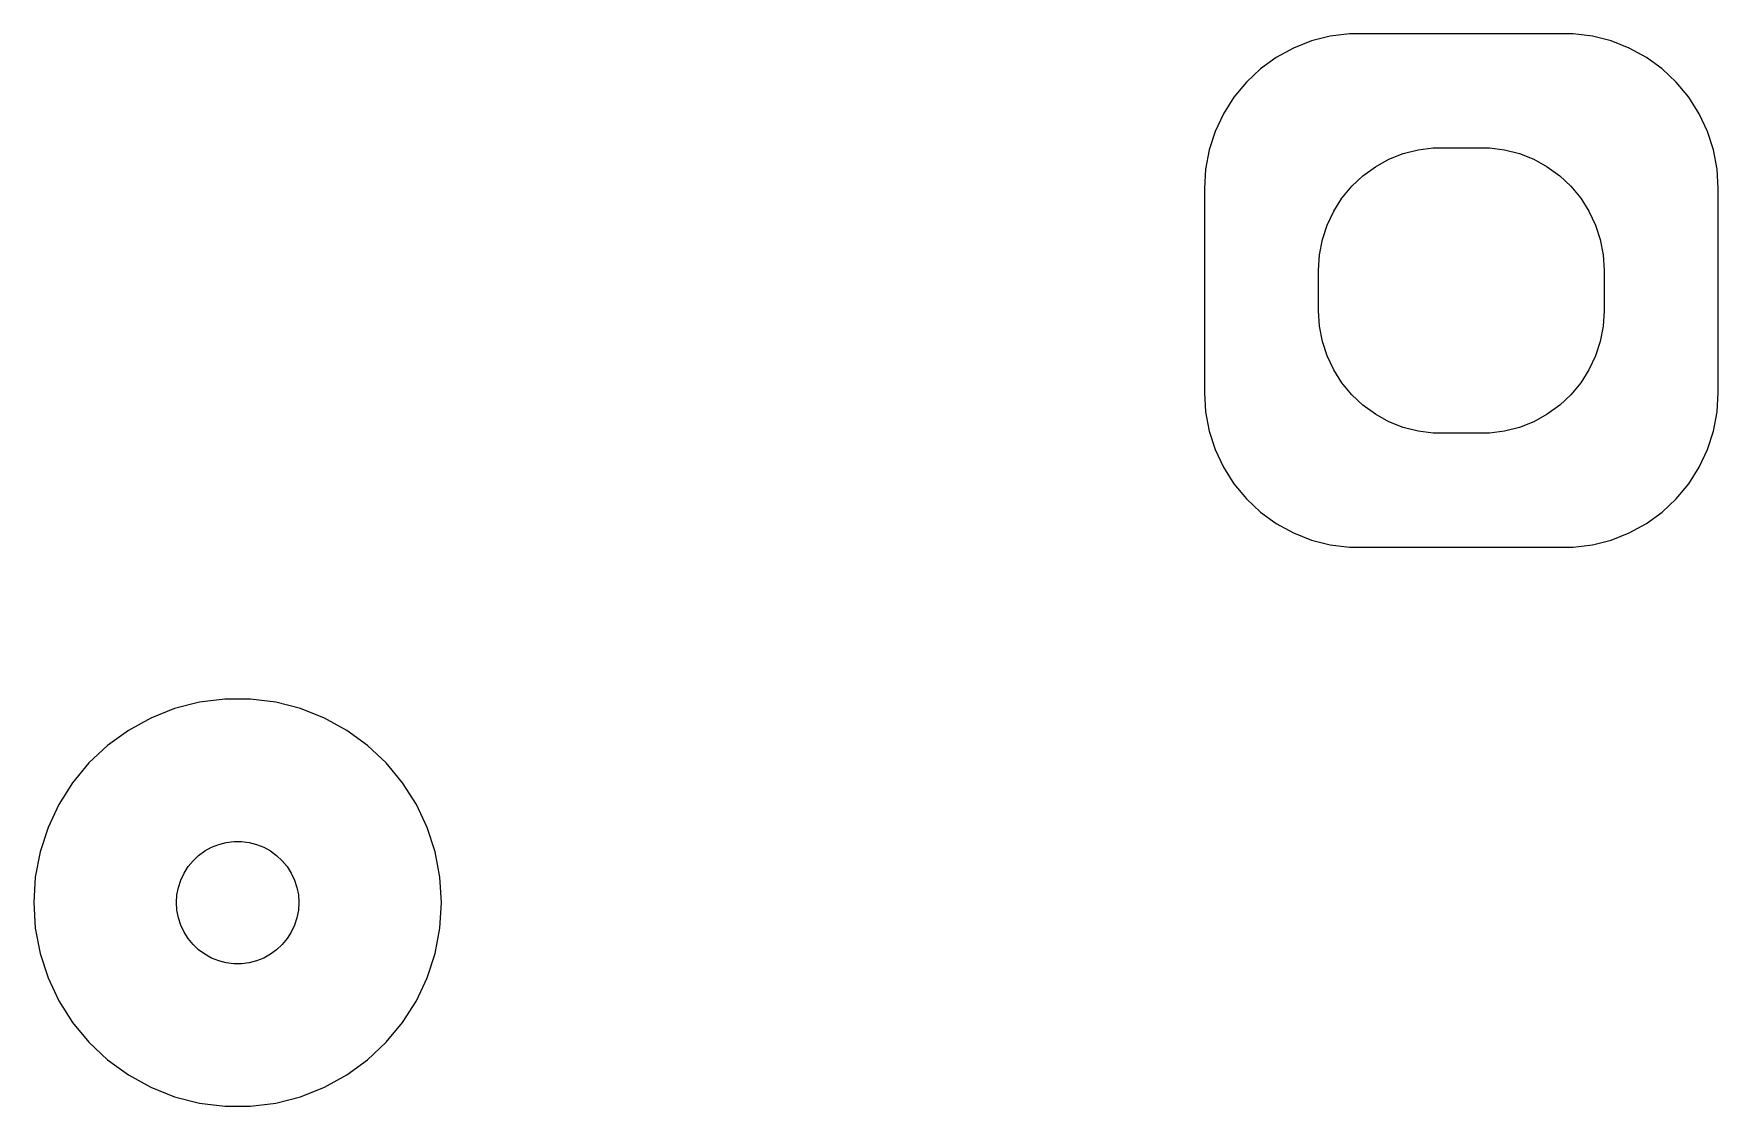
# Model space of a CAD drawing. Header units: metres. Extents: x -20 to 21.3, y -12.5 to 13.8.
import ezdxf

# ---------------------------------------------------------------- set-up
doc = ezdxf.new("R2010")
doc.units = ezdxf.units.M

msp = doc.modelspace()

# ---------------------------------------------------------------- linework, layer by layer
for p, q in [((11.7879, 13.7327), (11.3257, 13.614)), ((12.2614, 13.7925), (11.7879, 13.7327)), ((17.7386, 13.7925), (12.2614, 13.7925)), ((18.212, 13.7327), (17.7386, 13.7925)), ((18.6743, 13.614), (18.212, 13.7327)), ((10.882, 13.4383), (10.4639, 13.2084)), ((11.3257, 13.614), (10.882, 13.4383)), ((19.118, 13.4383), (18.6743, 13.614)), ((19.5361, 13.2084), (19.118, 13.4383)), ((10.0778, 12.9279), (9.7299, 12.6013)), ((10.4639, 13.2084), (10.0778, 12.9279)), ((19.9222, 12.9279), (19.5361, 13.2084)), ((20.2701, 12.6013), (19.9222, 12.9279)), ((9.7299, 12.6013), (9.42572, 12.2336)), ((20.5743, 12.2336), (20.2701, 12.6013)), ((9.42572, 12.2336), (9.17003, 11.8307)), ((20.83, 11.8307), (20.5743, 12.2336)), ((9.17003, 11.8307), (8.96684, 11.3989)), ((21.0331, 11.3989), (20.83, 11.8307)), ((8.96684, 11.3989), (8.81938, 10.945)), ((21.1806, 10.945), (21.0331, 11.3989)), ((8.81938, 10.945), (8.72995, 10.4763)), ((13.2227, 10.7145), (13.5729, 10.8532)), ((13.5729, 10.8532), (13.9379, 10.9469)), ((13.9379, 10.9469), (14.3116, 10.9941)), ((14.3116, 10.9941), (15.6884, 10.9941)), ((15.6884, 10.9941), (16.0621, 10.9469)), ((16.0621, 10.9469), (16.427, 10.8532)), ((16.427, 10.8532), (16.7773, 10.7145)), ((21.27, 10.4763), (21.1806, 10.945)), ((8.72995, 10.4763), (8.7, 10)), ((12.5877, 10.3115), (12.8925, 10.533)), ((12.8925, 10.533), (13.2227, 10.7145)), ((16.7773, 10.7145), (17.1075, 10.533)), ((17.1075, 10.533), (17.4123, 10.3115)), ((21.3, 10), (21.27, 10.4763)), ((8.7, 10), (8.7, 5)), ((12.0729, 9.76335), (12.3131, 10.0536)), ((12.3131, 10.0536), (12.5877, 10.3115)), ((17.4123, 10.3115), (17.6869, 10.0536)), ((17.6869, 10.0536), (17.927, 9.76335)), ((21.3, 5), (21.3, 10)), ((11.8711, 9.44525), (12.0729, 9.76335)), ((17.927, 9.76335), (18.1289, 9.44525)), ((11.5942, 8.74606), (11.7107, 9.10437)), ((11.7107, 9.10437), (11.8711, 9.44525)), ((18.1289, 9.44525), (18.2893, 9.10437)), ((18.2893, 9.10437), (18.4057, 8.74606)), ((11.5237, 8.37599), (11.5942, 8.74606)), ((18.4057, 8.74606), (18.4763, 8.37599)), ((11.5, 8), (11.5237, 8.37599)), ((18.4763, 8.37599), (18.5, 8)), ((11.5, 7), (11.5, 8)), ((18.5, 8), (18.5, 7)), ((11.5237, 6.62399), (11.5, 7)), ((11.5942, 6.25392), (11.5237, 6.62399)), ((18.4763, 6.62399), (18.4057, 6.25392)), ((18.5, 7), (18.4763, 6.62399)), ((11.7107, 5.89561), (11.5942, 6.25392)), ((18.4057, 6.25392), (18.2893, 5.89561)), ((11.8711, 5.55473), (11.7107, 5.89561)), ((18.2893, 5.89561), (18.1289, 5.55473)), ((12.0729, 5.23663), (11.8711, 5.55473)), ((18.1289, 5.55473), (17.927, 5.23663)), ((8.7, 5), (8.72995, 4.52373)), ((12.3131, 4.94635), (12.0729, 5.23663)), ((17.927, 5.23663), (17.6869, 4.94635)), ((21.27, 4.52373), (21.3, 5)), ((12.5877, 4.68845), (12.3131, 4.94635)), ((12.8925, 4.46701), (12.5877, 4.68845)), ((17.4123, 4.68845), (17.1075, 4.46701)), ((17.6869, 4.94635), (17.4123, 4.68845)), ((8.72995, 4.52373), (8.81938, 4.05498)), ((13.2227, 4.28551), (12.8925, 4.46701)), ((13.5729, 4.14682), (13.2227, 4.28551)), ((13.9379, 4.05313), (13.5729, 4.14682)), ((16.427, 4.14682), (16.0621, 4.05313)), ((16.7773, 4.28551), (16.427, 4.14682)), ((17.1075, 4.46701), (16.7773, 4.28551)), ((21.1806, 4.05498), (21.27, 4.52373)), ((8.81938, 4.05498), (8.96684, 3.60112)), ((14.3116, 4.00591), (13.9379, 4.05313)), ((15.6884, 4.00591), (14.3116, 4.00591)), ((16.0621, 4.05313), (15.6884, 4.00591)), ((21.0331, 3.60112), (21.1806, 4.05498)), ((8.96684, 3.60112), (9.17003, 3.16933)), ((20.83, 3.16933), (21.0331, 3.60112)), ((9.17003, 3.16933), (9.42572, 2.7664)), ((20.5743, 2.7664), (20.83, 3.16933)), ((9.42572, 2.7664), (9.7299, 2.39871)), ((20.2701, 2.39871), (20.5743, 2.7664)), ((9.7299, 2.39871), (10.0778, 2.07204)), ((10.0778, 2.07204), (10.4639, 1.79155)), ((19.5361, 1.79155), (19.9222, 2.07204)), ((19.9222, 2.07204), (20.2701, 2.39871)), ((10.4639, 1.79155), (10.882, 1.56165)), ((19.118, 1.56165), (19.5361, 1.79155)), ((10.882, 1.56165), (11.3257, 1.38597)), ((11.3257, 1.38597), (11.7879, 1.2673)), ((11.7879, 1.2673), (12.2614, 1.20749)), ((17.7386, 1.20749), (18.212, 1.2673)), ((18.212, 1.2673), (18.6743, 1.38597)), ((18.6743, 1.38597), (19.118, 1.56165)), ((12.2614, 1.20749), (17.7386, 1.20749)), ((-16.5451, -2.74471), (-17.1289, -2.97586)), ((-15.9369, -2.58856), (-16.5451, -2.74471)), ((-15.3139, -2.50986), (-15.9369, -2.58856)), ((-14.686, -2.50986), (-15.3139, -2.50986)), ((-14.0631, -2.58856), (-14.686, -2.50986)), ((-13.4549, -2.74471), (-14.0631, -2.58856)), ((-12.8711, -2.97586), (-13.4549, -2.74471)), ((-17.6791, -3.27835), (-18.1871, -3.64743)), ((-17.1289, -2.97586), (-17.6791, -3.27835)), ((-12.3209, -3.27835), (-12.8711, -2.97586)), ((-11.8129, -3.64743), (-12.3209, -3.27835)), ((-18.1871, -3.64743), (-18.6448, -4.07726)), ((-11.3551, -4.07726), (-11.8129, -3.64743)), ((-18.6448, -4.07726), (-19.0451, -4.56107)), ((-10.9549, -4.56107), (-11.3551, -4.07726)), ((-19.0451, -4.56107), (-19.3815, -5.09122)), ((-10.6185, -5.09122), (-10.9549, -4.56107)), ((-19.3815, -5.09122), (-19.6489, -5.65936)), ((-10.3511, -5.65936), (-10.6185, -5.09122)), ((-19.6489, -5.65936), (-19.8429, -6.25655)), ((-10.1571, -6.25655), (-10.3511, -5.65936)), ((-15.8037, -6.23351), (-15.6387, -6.14275)), ((-15.6387, -6.14275), (-15.4635, -6.07341)), ((-15.4635, -6.07341), (-15.2811, -6.02657)), ((-15.2811, -6.02657), (-15.0942, -6.00294)), ((-15.0942, -6.00294), (-14.9058, -6.00294)), ((-14.9058, -6.00294), (-14.7189, -6.02657)), ((-14.7189, -6.02657), (-14.5365, -6.07341)), ((-14.5365, -6.07341), (-14.3613, -6.14275)), ((-14.3613, -6.14275), (-14.1963, -6.23351)), ((-19.8429, -6.25655), (-19.9606, -6.87332)), ((-16.2135, -6.61832), (-16.0934, -6.47318)), ((-16.0934, -6.47318), (-15.9561, -6.34422)), ((-15.9561, -6.34422), (-15.8037, -6.23351)), ((-14.1963, -6.23351), (-14.0439, -6.34422)), ((-14.0439, -6.34422), (-13.9065, -6.47318)), ((-13.9065, -6.47318), (-13.7865, -6.61832)), ((-10.0394, -6.87332), (-10.1571, -6.25655)), ((-19.9606, -6.87332), (-20, -7.5)), ((-16.4529, -7.12695), (-16.3947, -6.9478)), ((-16.3947, -6.9478), (-16.3145, -6.77736)), ((-16.3145, -6.77736), (-16.2135, -6.61832)), ((-13.7865, -6.61832), (-13.6855, -6.77736)), ((-13.6855, -6.77736), (-13.6053, -6.9478)), ((-13.6053, -6.9478), (-13.5471, -7.12695)), ((-10, -7.5), (-10.0394, -6.87332)), ((-16.5, -7.5), (-16.4882, -7.312)), ((-16.4882, -7.312), (-16.4529, -7.12695)), ((-13.5471, -7.12695), (-13.5118, -7.312)), ((-13.5118, -7.312), (-13.5, -7.5)), ((-20, -7.5), (-19.9606, -8.12666)), ((-16.4882, -7.68799), (-16.5, -7.5)), ((-16.4529, -7.87303), (-16.4882, -7.68799)), ((-13.5118, -7.68799), (-13.5471, -7.87303)), ((-13.5, -7.5), (-13.5118, -7.68799)), ((-10.0394, -8.12666), (-10, -7.5)), ((-19.9606, -8.12666), (-19.8429, -8.74344)), ((-16.3947, -8.05219), (-16.4529, -7.87303)), ((-16.3145, -8.22263), (-16.3947, -8.05219)), ((-16.2135, -8.38167), (-16.3145, -8.22263)), ((-13.6855, -8.22263), (-13.7865, -8.38167)), ((-13.6053, -8.05219), (-13.6855, -8.22263)), ((-13.5471, -7.87303), (-13.6053, -8.05219)), ((-10.1571, -8.74344), (-10.0394, -8.12666)), ((-16.0934, -8.52681), (-16.2135, -8.38167)), ((-15.9561, -8.65576), (-16.0934, -8.52681)), ((-15.8037, -8.76648), (-15.9561, -8.65576)), ((-14.0439, -8.65576), (-14.1963, -8.76648)), ((-13.9065, -8.52681), (-14.0439, -8.65576)), ((-13.7865, -8.38167), (-13.9065, -8.52681)), ((-19.8429, -8.74344), (-19.6489, -9.34062)), ((-15.6387, -8.85724), (-15.8037, -8.76648)), ((-15.4635, -8.92657), (-15.6387, -8.85724)), ((-15.2811, -8.97342), (-15.4635, -8.92657)), ((-15.0942, -8.99704), (-15.2811, -8.97342)), ((-14.9058, -8.99704), (-15.0942, -8.99704)), ((-14.7189, -8.97342), (-14.9058, -8.99704)), ((-14.5365, -8.92657), (-14.7189, -8.97342)), ((-14.3613, -8.85724), (-14.5365, -8.92657)), ((-14.1963, -8.76648), (-14.3613, -8.85724)), ((-10.3511, -9.34062), (-10.1571, -8.74344)), ((-19.6489, -9.34062), (-19.3815, -9.90877)), ((-10.6185, -9.90877), (-10.3511, -9.34062)), ((-19.3815, -9.90877), (-19.0451, -10.4389)), ((-10.9549, -10.4389), (-10.6185, -9.90877)), ((-19.0451, -10.4389), (-18.6448, -10.9227)), ((-11.3551, -10.9227), (-10.9549, -10.4389)), ((-18.6448, -10.9227), (-18.1871, -11.3526)), ((-11.8129, -11.3526), (-11.3551, -10.9227)), ((-18.1871, -11.3526), (-17.6791, -11.7216)), ((-12.3209, -11.7216), (-11.8129, -11.3526)), ((-17.6791, -11.7216), (-17.1289, -12.0241)), ((-12.8711, -12.0241), (-12.3209, -11.7216)), ((-17.1289, -12.0241), (-16.5451, -12.2553)), ((-16.5451, -12.2553), (-15.9369, -12.4114)), ((-14.0631, -12.4114), (-13.4549, -12.2553)), ((-13.4549, -12.2553), (-12.8711, -12.0241)), ((-15.9369, -12.4114), (-15.3139, -12.4901)), ((-15.3139, -12.4901), (-14.686, -12.4901)), ((-14.686, -12.4901), (-14.0631, -12.4114))]:
    msp.add_line(p, q)

doc.saveas('drawing.dxf')
